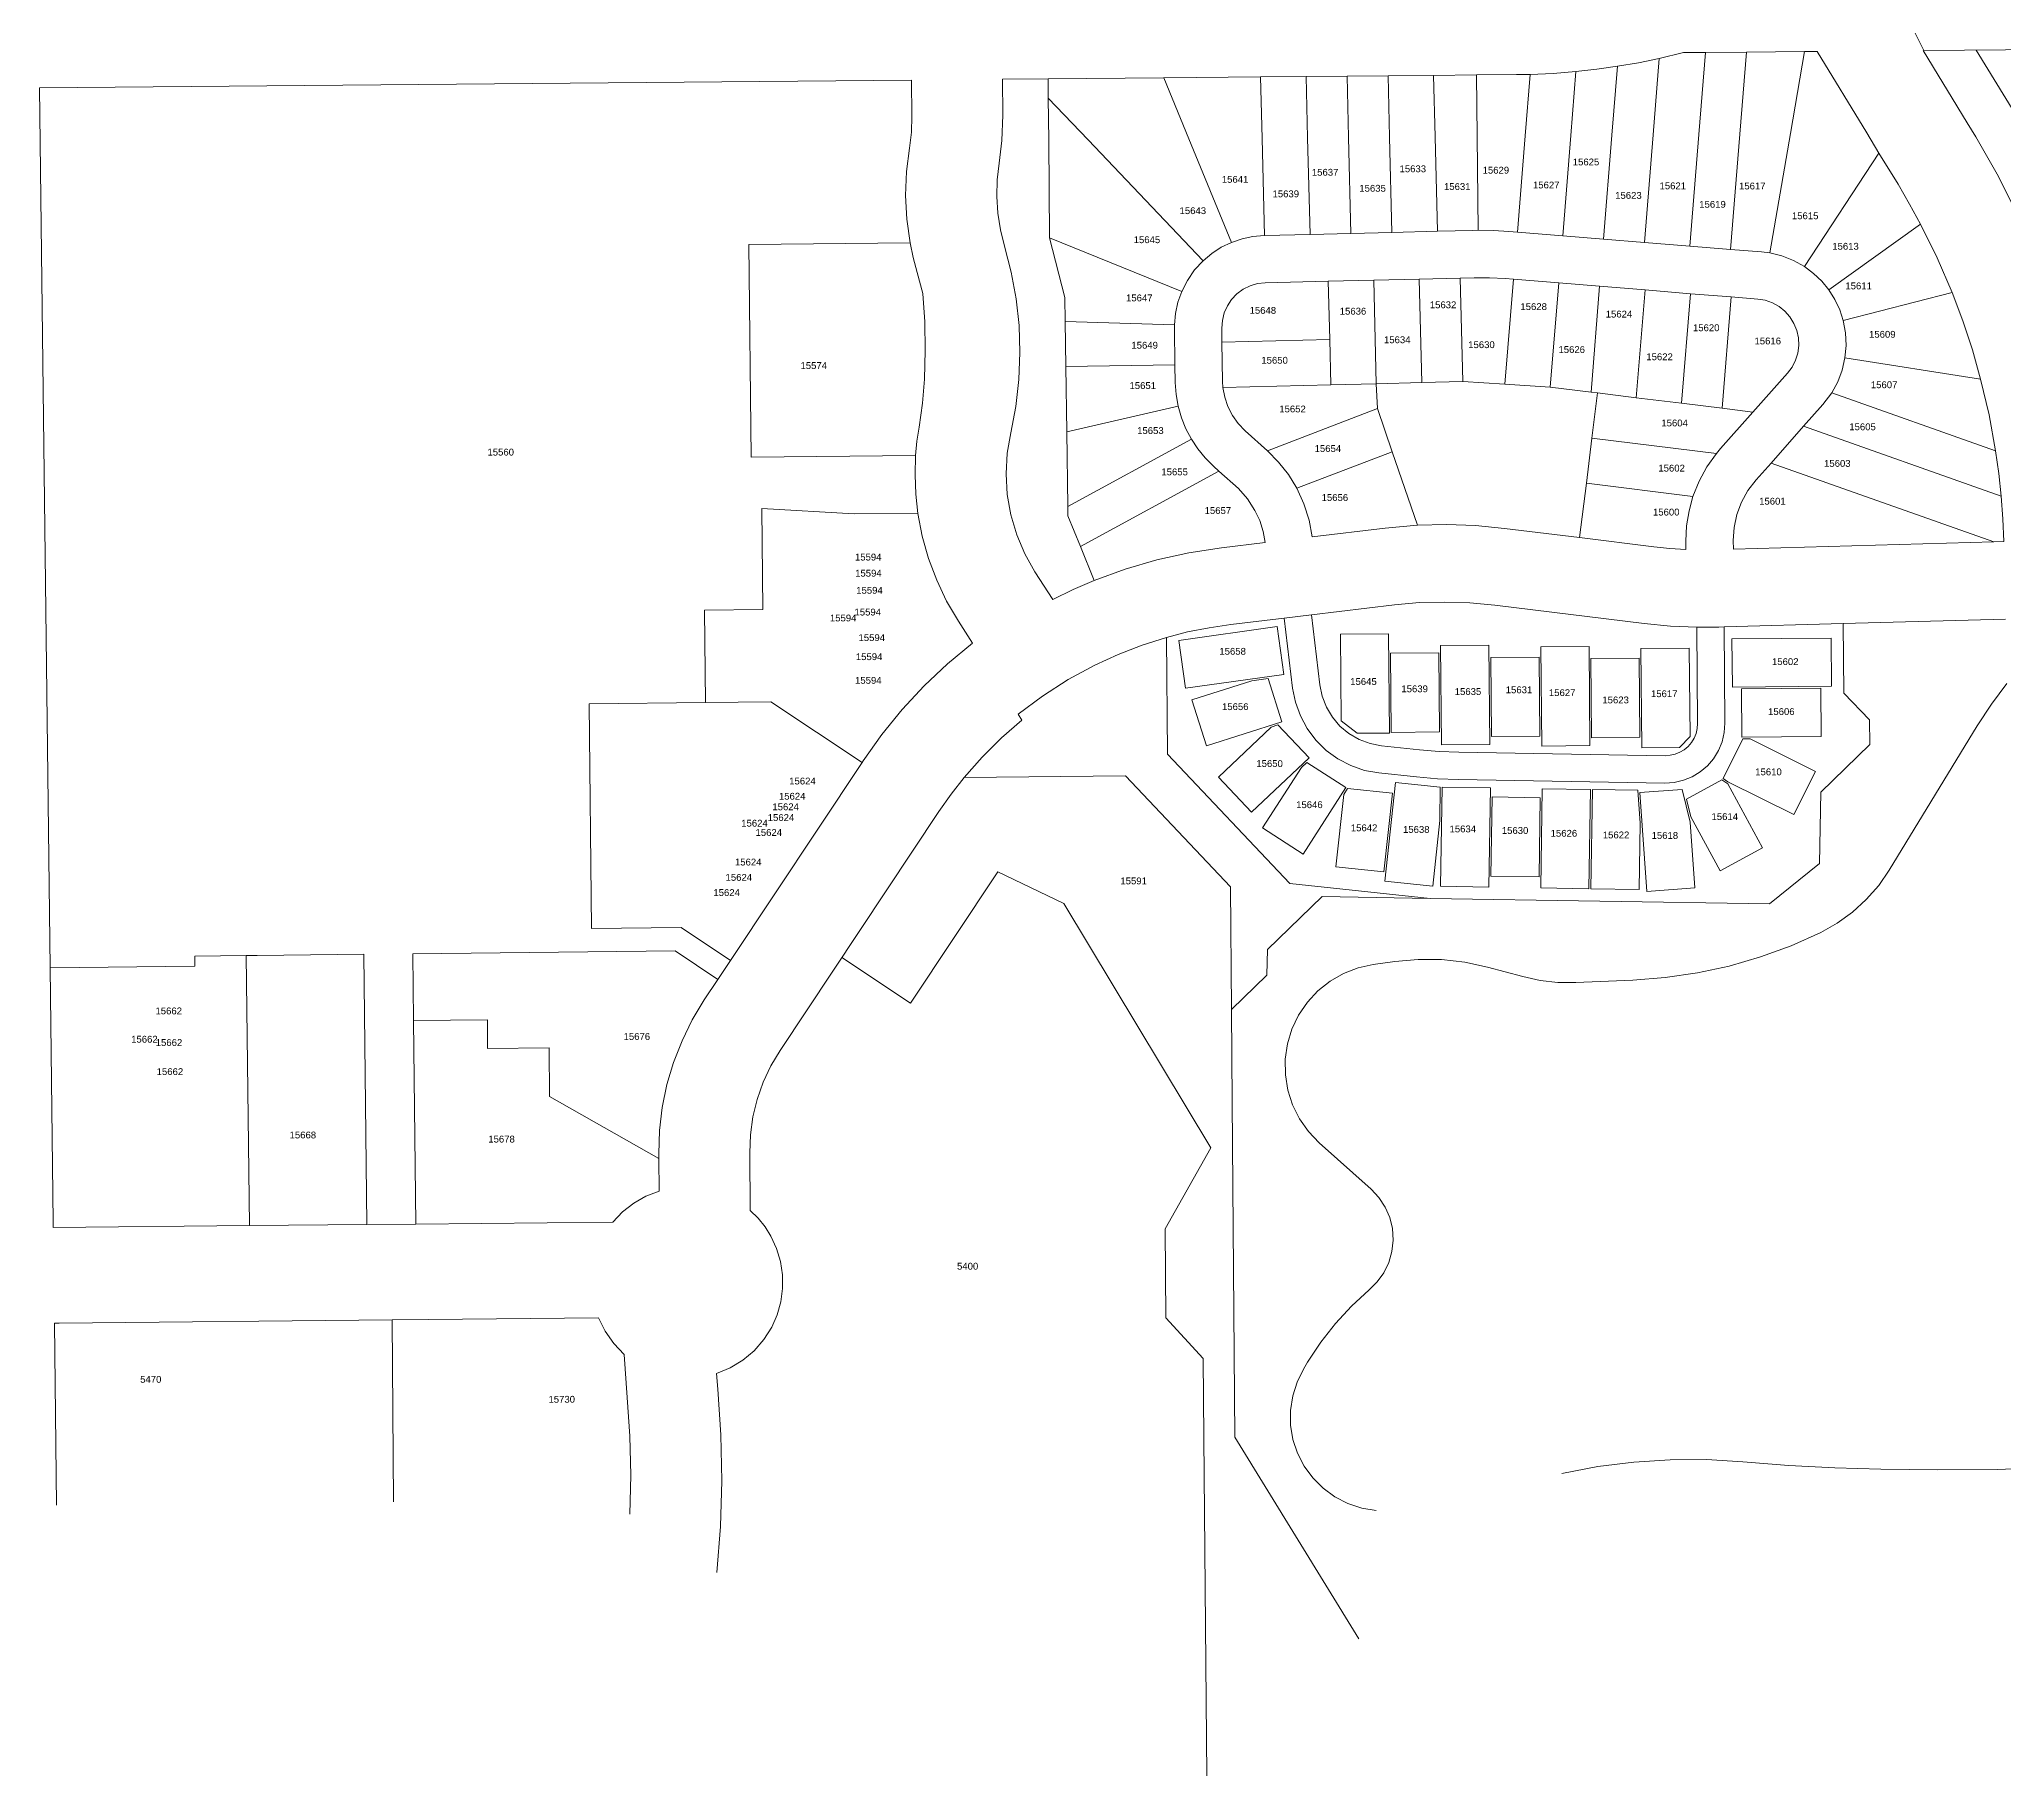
# Model space of a CAD drawing. Header units: feet. Extents: x 865220 to 2843432, y -2240498 to 970288.
# Drawn here: x 2838683 to 2840842, y 955979 to 957887 of the extents above; entities that cross this region are included whole.
import ezdxf
from ezdxf.enums import TextEntityAlignment as Align

# ---------------------------------------------------------------- set-up
doc = ezdxf.new("R2010")
doc.units = ezdxf.units.FT
doc.header["$LTSCALE"] = 0.015
doc.header["$MEASUREMENT"] = 0
doc.layers.add('Dakota County Addresses', color=7, linetype='Continuous')
doc.layers.add('Dakota County Parcels', color=7, linetype='Continuous')
doc.styles.add('Dimensions 100', font='arial.ttf')

# ---------------------------------------------------------------- blocks, each defined once
blk = doc.blocks.new('ACMAP_ANN_TEMPLATE_Dakota County Addresses')
at = {"layer": 'Dakota County Addresses', "style": 'Dimensions 100'}
blk.add_attdef('DakotaCountyAddress', text='', height=50, dxfattribs=at).set_placement((0, 0), align=Align.CENTER)

msp = doc.modelspace()

# ---------------------------------------------------------------- linework, layer by layer
at = {"layer": 'Dakota County Parcels', "lineweight": 5, "ltscale": 100}
for p, q in [((2840462.6, 957865.6), (2840489.1, 957872)), ((2840513.3, 957872.2), (2840489.1, 957872)), ((2840558.5, 957872.6), (2840513.3, 957872.2)), ((2840622, 957873.2), (2840558.5, 957872.6)), ((2840635.9, 957873.3), (2840622, 957873.2)), ((2840753.1, 957874.3), (2841250.3, 957878.8)), ((2840852.9, 957805.3), (2840810.5, 957874.8)), ((2840305.8, 957847.8), (2840320.7, 957848.1)), ((2839641.5, 957841.9), (2838683.5, 957833.3)), ((2838695.3, 956866.8), (2838683.5, 957833.3)), ((2839641.8, 957802.3), (2839641.5, 957841.9)), ((2839791.4, 957843.2), (2839741.4, 957842.8)), ((2839741.8, 957803.2), (2839741.4, 957842.8)), ((2839918.2, 957844.3), (2839791.4, 957843.2)), ((2839791.4, 957843.2), (2839791.6, 957822.1)), ((2840074.7, 957845.8), (2840024.7, 957845.3)), ((2840119.7, 957846.2), (2840074.7, 957845.8)), ((2840164.7, 957846.6), (2840119.7, 957846.2)), ((2840214.7, 957847), (2840164.7, 957846.6)), ((2840262, 957847.4), (2840214.7, 957847)), ((2840305.8, 957847.8), (2840262, 957847.4)), ((2839740.7, 957775.3), (2839741.8, 957803.2)), ((2839737.6, 957750.5), (2839740.7, 957775.3)), ((2840622.1, 957636.9), (2840703.8, 957761.7)), ((2840724.8, 957727.3), (2840703.8, 957761.7)), ((2840168.9, 957674.5), (2840218.9, 957675.7)), ((2840218.9, 957675.7), (2840257.8, 957676.7)), ((2840263.6, 957676.8), (2840257.8, 957676.7)), ((2840297.4, 957675.6), (2840306.7, 957674.8)), ((2840749.6, 957683.5), (2840648.8, 957611.3)), ((2839462.6, 957661.3), (2839639.7, 957663.2)), ((2839465.2, 957427.5), (2839462.6, 957661.3)), ((2839793, 957668.6), (2839938.1, 957609.5)), ((2839793, 957668.6), (2839809.6, 957603.1)), ((2840028.6, 957671.1), (2840029, 957671.1)), ((2840029, 957671.1), (2840079, 957672.3)), ((2840079, 957672.3), (2840123.9, 957673.4)), ((2840123.9, 957673.4), (2840168.9, 957674.5)), ((2840306.7, 957674.8), (2840356.5, 957670.8)), ((2840356.5, 957670.8), (2840401.4, 957667.1)), ((2840401.4, 957667.1), (2840446.2, 957663.5)), ((2840446.2, 957663.5), (2840496, 957659.5)), ((2840496, 957659.5), (2840540.9, 957655.8)), ((2840540.9, 957655.8), (2840574.9, 957653.1)), ((2840583.9, 957651.9), (2840574.9, 957653.1)), ((2839647.6, 957630.5), (2839653.6, 957607.5)), ((2840099, 957620.8), (2840029.9, 957619.1)), ((2840149, 957622), (2840099, 957620.8)), ((2840099, 957620.8), (2840100.6, 957557)), ((2840199, 957623.2), (2840149, 957622)), ((2840151.8, 957508.3), (2840149, 957622)), ((2840244, 957624.3), (2840199, 957623.2)), ((2840201.8, 957509.5), (2840199, 957623.2)), ((2840259.1, 957624.7), (2840244, 957624.3)), ((2840246.8, 957510.6), (2840244, 957624.3)), ((2840302.4, 957623), (2840293, 957507.7)), ((2840302.4, 957623), (2840293.2, 957623.8)), ((2840352.2, 957619), (2840302.4, 957623)), ((2840352.2, 957619), (2840342.9, 957504.6)), ((2840397, 957615.3), (2840352.2, 957619)), ((2840397, 957615.3), (2840387.6, 957499.1)), ((2840446.9, 957611.3), (2840397, 957615.3)), ((2840446.9, 957611.3), (2840437.3, 957492.9)), ((2840496.7, 957607.2), (2840446.9, 957611.3)), ((2839809.6, 957603.1), (2839810, 957576.6)), ((2840496.7, 957607.2), (2840486.9, 957486.8)), ((2840541.6, 957603.6), (2840496.7, 957607.2)), ((2840541.6, 957603.6), (2840531.6, 957481.3)), ((2840570.7, 957601.2), (2840541.6, 957603.6)), ((2840784.1, 957608.6), (2840664.5, 957577.7)), ((2839930.1, 957573.1), (2839810, 957576.6)), ((2839810, 957576.6), (2839810.7, 957527.1)), ((2839930.1, 957573.1), (2839930.1, 957568.6)), ((2839930.7, 957529), (2839930.1, 957568.6)), ((2839982.1, 957569.4), (2839982.3, 957554.1)), ((2840100.6, 957557), (2839982.3, 957554.1)), ((2839982.3, 957554.1), (2839983, 957510.6)), ((2840100.6, 957557), (2840101.8, 957507)), ((2839930.7, 957529), (2839810.7, 957527.1)), ((2839810.7, 957527.1), (2839811.8, 957455.4)), ((2839931, 957509.8), (2839930.7, 957529)), ((2840666.5, 957536.7), (2840815.5, 957513.2)), ((2839983, 957510.6), (2839983.4, 957504.1)), ((2840101.8, 957507), (2839983.4, 957504.1)), ((2840151.8, 957508.3), (2840101.8, 957507)), ((2840201.8, 957509.5), (2840151.8, 957508.3)), ((2840151.8, 957508.3), (2840153, 957481)), ((2840246.8, 957510.6), (2840201.8, 957509.5)), ((2840246.8, 957510.6), (2840293, 957507.7)), ((2840293, 957507.7), (2840342.9, 957504.6)), ((2840387.6, 957499.1), (2840342.9, 957504.6)), ((2840565.4, 957477.1), (2840603.4, 957519.9)), ((2839811.8, 957455.4), (2839934.2, 957483.5)), ((2840394.7, 957498.2), (2840387.6, 957499.1)), ((2840388.6, 957448.6), (2840394.7, 957498.2)), ((2840437.3, 957492.9), (2840394.7, 957498.2)), ((2840486.9, 957486.8), (2840437.3, 957492.9)), ((2840531.6, 957481.3), (2840486.9, 957486.8)), ((2840565.4, 957477.1), (2840531.6, 957481.3)), ((2840642.3, 957485.3), (2840621.1, 957461.5)), ((2840642.3, 957485.3), (2840652, 957498.3)), ((2840831.8, 957434.6), (2840652, 957498.3)), ((2840153, 957481), (2840032.2, 957434.6)), ((2840153, 957481), (2840169.2, 957433.6)), ((2840529.9, 957437.1), (2840565.4, 957477.1)), ((2840621.1, 957461.5), (2840585.3, 957421.2)), ((2840838, 957384.6), (2840621.1, 957461.5)), ((2839811.8, 957455.4), (2839813.1, 957373.4)), ((2839813.1, 957373.4), (2839948.8, 957447.2)), ((2840007.6, 957456.7), (2840032.2, 957434.6)), ((2840382.5, 957399), (2840388.6, 957448.6)), ((2840525.3, 957431.7), (2840388.6, 957448.6)), ((2839645.9, 957429.5), (2839465.2, 957427.5)), ((2839979, 957412.4), (2839972.9, 957417.9)), ((2840169.2, 957433.6), (2840064.5, 957393.4)), ((2840169.2, 957433.6), (2840197, 957352.8)), ((2840529.9, 957437.1), (2840525.3, 957431.7)), ((2840585.3, 957421.2), (2840568.8, 957402.6)), ((2840829.8, 957334.5), (2840585.3, 957421.2)), ((2839826.8, 957329.6), (2839979, 957412.4)), ((2840000.5, 957393.2), (2839979, 957412.4)), ((2840375.1, 957339.2), (2840382.5, 957399)), ((2840499.5, 957384.5), (2840382.5, 957399)), ((2839813.1, 957373.4), (2839813.2, 957363.1)), ((2839476.8, 957371.4), (2839578.4, 957365.4)), ((2839478.1, 957260.1), (2839476.8, 957371.4)), ((2839578.4, 957365.4), (2839648.4, 957365.9)), ((2839813.2, 957363.1), (2839826.8, 957329.6)), ((2840197, 957352.8), (2840161.5, 957349.7)), ((2839981.8, 957328.2), (2840029.7, 957333.9)), ((2840081.3, 957340.1), (2840161.5, 957349.7)), ((2840292.5, 957349.4), (2840375.1, 957339.2)), ((2840375.1, 957339.2), (2840456.5, 957329.2)), ((2840491.9, 957326.2), (2840491.8, 957335.5)), ((2840543.8, 957336), (2840543.9, 957326.4)), ((2840543.9, 957326.4), (2840829.8, 957334.5)), ((2840829.8, 957334.5), (2840841, 957334.8)), ((2839826.8, 957329.6), (2839842, 957292.1)), ((2839796.4, 957271.1), (2839776.9, 957301.5)), ((2840171.6, 957265.3), (2840080.5, 957254.4)), ((2839414.1, 957259.4), (2839478.1, 957260.1)), ((2839415.2, 957158.2), (2839414.1, 957259.4)), ((2839708.3, 957223.4), (2839692.8, 957247.5)), ((2840050.7, 957250.8), (2839991.9, 957243.8)), ((2840080.5, 957254.4), (2840050.7, 957250.8)), ((2840050.7, 957250.8), (2840059.9, 957174)), ((2840089.7, 957177.5), (2840080.5, 957254.4)), ((2840446.1, 957244.8), (2840282.1, 957265.1)), ((2840664.6, 957244.8), (2840533.7, 957241.1)), ((2840842.9, 957249.8), (2840664.6, 957244.8)), ((2840665.3, 957168.4), (2840664.6, 957244.8)), ((2839921.3, 957229.7), (2839922.4, 957101.4)), ((2840042.8, 957241.5), (2839934.8, 957226.3)), ((2839934.8, 957226.3), (2839942.2, 957173.9)), ((2840050.1, 957189), (2840042.8, 957241.5)), ((2840112.3, 957233.1), (2840165.3, 957233.6)), ((2840113.1, 957138.1), (2840112.3, 957233.1)), ((2840165.3, 957233.6), (2840166.2, 957124.6)), ((2840503.7, 957240.8), (2840528, 957240.9)), ((2840503.7, 957240.8), (2840504.6, 957135)), ((2840533.7, 957241.1), (2840528, 957240.9)), ((2840534.6, 957135.3), (2840533.7, 957241.1)), ((2840651.3, 957228.9), (2840542.3, 957228)), ((2840542.3, 957228), (2840542.8, 957175)), ((2840651.7, 957175.9), (2840651.3, 957228.9)), ((2840220.4, 957212.8), (2840167.5, 957212.3)), ((2840167.5, 957212.3), (2840168.2, 957125.3)), ((2840221.2, 957125.8), (2840220.4, 957212.8)), ((2840222.4, 957220.6), (2840275.4, 957221.1)), ((2840223.4, 957111.6), (2840222.4, 957220.6)), ((2840275.4, 957221.1), (2840276.3, 957112.1)), ((2840277.5, 957207.6), (2840330.5, 957208.1)), ((2840278.3, 957120.6), (2840277.5, 957207.6)), ((2840330.5, 957208.1), (2840331.3, 957121.1)), ((2840385.4, 957219.8), (2840332.4, 957219.3)), ((2840332.4, 957219.3), (2840333.4, 957110.3)), ((2840386.4, 957110.8), (2840385.4, 957219.8)), ((2840440.5, 957206.8), (2840387.5, 957206.4)), ((2840387.5, 957206.4), (2840388.3, 957119.4)), ((2840441.3, 957119.9), (2840440.5, 957206.8)), ((2840495.4, 957217.9), (2840442.4, 957217.5)), ((2840442.4, 957217.5), (2840443.4, 957108.5)), ((2840496.3, 957120.9), (2840495.4, 957217.9)), ((2839942.2, 957173.9), (2840050.1, 957189)), ((2839949.2, 957161.1), (2840015, 957182)), ((2840015, 957182), (2840033, 957184.6)), ((2840033, 957184.6), (2840048.2, 957137)), ((2839287.2, 957156.8), (2839415.2, 957158.2)), ((2839415.2, 957158.2), (2839486.9, 957158.9)), ((2839486.9, 957158.9), (2839587.1, 957092.3)), ((2839965.3, 957110.6), (2839949.2, 957161.1)), ((2840542.8, 957175), (2840651.7, 957175.9)), ((2840639.8, 957173.8), (2840552.8, 957173)), ((2840552.8, 957173), (2840553.3, 957120.1)), ((2840640.2, 957120.8), (2840639.8, 957173.8)), ((2840693.6, 957139.1), (2840665.3, 957168.4)), ((2839289.9, 956909.8), (2839287.2, 957156.8)), ((2839762.6, 957138.8), (2839758.5, 957145.2)), ((2840048.2, 957137), (2839965.3, 957110.6)), ((2840130.6, 957124.3), (2840113.1, 957138.1)), ((2840693.8, 957111.9), (2840693.6, 957139.1)), ((2840036.4, 957131.1), (2839978.4, 957076.2)), ((2840043.8, 957133.5), (2840036.4, 957131.1)), ((2840078, 957097.5), (2840043.8, 957133.5)), ((2840166.2, 957124.6), (2840130.6, 957124.3)), ((2840168.2, 957125.3), (2840221.2, 957125.8)), ((2840331.3, 957121.1), (2840278.3, 957120.6)), ((2840388.3, 957119.4), (2840441.3, 957119.9)), ((2840484.8, 957108.8), (2840496.3, 957120.9)), ((2840532.9, 957074.6), (2840554.5, 957118.1)), ((2840553.3, 957120.1), (2840640.2, 957120.8)), ((2840554.5, 957118.1), (2840562.4, 957118.1)), ((2840634, 957082.5), (2840562.4, 957118.1)), ((2840715.2, 956974.1), (2840811.8, 957132.4)), ((2839587.1, 957092.3), (2839588.2, 957093.9)), ((2839922.4, 957101.4), (2840056.9, 956959.4)), ((2840014.8, 957037.7), (2840078, 957097.5)), ((2840199.1, 957106.1), (2840157.6, 957110.6)), ((2840276.3, 957112.1), (2840223.4, 957111.6)), ((2840469.1, 957099.7), (2840242.5, 957103.5)), ((2840333.4, 957110.3), (2840386.4, 957110.8)), ((2840443.4, 957108.5), (2840484.8, 957108.8)), ((2840640, 957059.8), (2840693.8, 957111.9)), ((2839442.7, 956874.8), (2839587.1, 957092.3)), ((2839876.3, 957077.4), (2839699.1, 957075.9)), ((2839991.5, 956955.7), (2839876.3, 957077.4)), ((2839978.4, 957076.2), (2840014.8, 957037.7)), ((2840069.7, 957086.9), (2840026.7, 957020.3)), ((2840069.7, 957086.9), (2840075.5, 957092.4)), ((2840118.4, 957064.7), (2840075.5, 957092.4)), ((2840154.4, 957080.7), (2840195.9, 957076.3)), ((2840242, 957073.5), (2840468.6, 957069.7)), ((2840531.3, 957073.3), (2840492.4, 957052)), ((2840537.7, 957068.8), (2840531.3, 957073.3)), ((2840537.9, 957071.1), (2840532.9, 957074.6)), ((2840537.9, 957071.1), (2840610.4, 957035)), ((2840610.4, 957035), (2840634, 957082.5)), ((2840071.3, 956991.6), (2840118.4, 957064.7)), ((2840116, 957057.2), (2840107.5, 956977.6)), ((2840116, 957057.2), (2840120.2, 957063.8)), ((2840120.2, 957063.8), (2840169.4, 957058.5)), ((2840160.2, 956972), (2840169.4, 957058.5)), ((2840161.1, 956961.9), (2840172.7, 957070.2)), ((2840222.1, 957065), (2840172.7, 957070.2)), ((2840222.1, 957065), (2840221.5, 957028.6)), ((2840224.1, 957065.3), (2840222.3, 956956.3)), ((2840277.1, 957064.4), (2840224.1, 957065.3)), ((2840275.3, 956955.4), (2840277.1, 957064.4)), ((2840279, 957054.4), (2840277.5, 956967.4)), ((2840331.9, 957053.5), (2840279, 957054.4)), ((2840330.5, 956966.5), (2840331.9, 957053.5)), ((2840334.1, 957063.4), (2840332.3, 956954.5)), ((2840387.1, 957062.6), (2840334.1, 957063.4)), ((2840385.3, 956953.6), (2840387.1, 957062.6)), ((2840389.1, 957062.5), (2840387.3, 956953.6)), ((2840438.9, 957061.7), (2840389.1, 957062.5)), ((2840438.9, 957061.7), (2840441.5, 957025.5)), ((2840441.1, 957059.3), (2840487.7, 957062.6)), ((2840441.1, 957059.3), (2840448.8, 956950.6)), ((2840496.5, 957026.7), (2840487.7, 957062.6)), ((2840497.1, 957032.6), (2840492.4, 957052)), ((2840576.1, 956998.6), (2840537.7, 957068.8)), ((2840638.7, 956981.3), (2840640, 957059.8)), ((2839497.1, 956776), (2839671.5, 957038.5)), ((2840221.5, 957028.6), (2840213.8, 956956.2)), ((2840497.1, 957032.6), (2840529.6, 956973.2)), ((2840026.7, 957020.3), (2840071.3, 956991.6)), ((2840440.3, 956952.7), (2840441.5, 957025.5)), ((2840501.6, 956954.4), (2840496.5, 957026.7)), ((2840529.6, 956973.2), (2840576.1, 956998.6)), ((2839640.1, 956827.8), (2839736.1, 956972.3)), ((2839736.1, 956972.3), (2839808.8, 956937.3)), ((2840107.5, 956977.6), (2840160.2, 956972)), ((2840277.5, 956967.4), (2840330.5, 956966.5)), ((2840583.7, 956936.8), (2840638.7, 956981.3)), ((2839992.7, 956820.8), (2839991.5, 956955.7)), ((2840092.2, 956944.9), (2840032.2, 956886.9)), ((2840056.9, 956959.4), (2840210.9, 956943)), ((2840210.9, 956943), (2840092.2, 956944.9)), ((2840213.8, 956956.2), (2840161.1, 956961.9)), ((2840210.9, 956943), (2840583.7, 956936.8)), ((2840222.3, 956956.3), (2840275.3, 956955.4)), ((2840332.3, 956954.5), (2840385.3, 956953.6)), ((2840387.3, 956953.6), (2840440.3, 956952.7)), ((2840448.8, 956950.6), (2840501.6, 956954.4)), ((2839808.8, 956937.3), (2839970.2, 956669)), ((2839388.4, 956910.9), (2839289.9, 956909.8)), ((2839442.7, 956874.8), (2839388.4, 956910.9)), ((2838854.2, 956879.5), (2838910.6, 956880.1)), ((2838854.4, 956868.6), (2838854.2, 956879.5)), ((2838910.6, 956880.1), (2838914.3, 956583.5)), ((2839043, 956584.7), (2839039.7, 956881.6)), ((2839093.7, 956882.2), (2839381.7, 956885.3)), ((2839094.5, 956808.7), (2839093.7, 956882.2)), ((2839381.7, 956885.3), (2839428.8, 956854)), ((2839564.7, 956877.9), (2839640.1, 956827.8)), ((2840032.2, 956886.9), (2840031.7, 956858.6)), ((2838854.4, 956868.6), (2838695.3, 956866.8)), ((2838698.7, 956587.4), (2838695.3, 956866.8)), ((2839428.8, 956854), (2839442.7, 956874.8)), ((2840031.7, 956858.6), (2839992.7, 956820.8)), ((2840172, 956873.7), (2840148.3, 956870.3)), ((2840312.8, 956857), (2840274, 956867.5)), ((2839413.8, 956831.4), (2839428.8, 956854)), ((2840433.5, 956853.1), (2840370.9, 956850.5)), ((2839992.7, 956820.8), (2839993.5, 956719.1)), ((2839094.5, 956808.7), (2839175.5, 956809.5)), ((2839096.9, 956585.2), (2839094.5, 956808.7)), ((2839175.5, 956809.5), (2839175.8, 956778.1)), ((2839175.8, 956778.1), (2839243.3, 956778.8)), ((2839243.3, 956778.8), (2839243.9, 956725.2)), ((2839243.9, 956725.2), (2839363.7, 956657.4)), ((2839993.5, 956719.1), (2839996.6, 956351)), ((2839363.7, 956657.4), (2839363.7, 956662.5)), ((2839464.3, 956600.1), (2839463.7, 956663.4)), ((2839970.2, 956669), (2839919.8, 956579.9)), ((2840089, 956674.6), (2840146, 956623.5)), ((2839363.7, 956657.4), (2839364.1, 956621.5)), ((2838698.8, 956581.4), (2838698.7, 956587.4)), ((2838914.3, 956583.5), (2838698.8, 956581.4)), ((2839043, 956584.7), (2838914.3, 956583.5)), ((2839096.9, 956585.2), (2839043, 956584.7)), ((2839313.5, 956587.3), (2839096.9, 956585.2)), ((2839919.8, 956579.9), (2839920.6, 956482.1)), ((2838700.1, 956476.4), (2838705.1, 956476.4)), ((2838702.5, 956276.4), (2838700.1, 956476.4)), ((2838705.1, 956476.4), (2839070.9, 956480)), ((2839070.9, 956480), (2839110.8, 956480.4)), ((2839070.9, 956480), (2839072.5, 956280)), ((2839110.8, 956480.4), (2839297.6, 956482.1)), ((2839920.6, 956482.1), (2839961.8, 956437.4)), ((2839329.2, 956394.8), (2839325.9, 956442.1)), ((2840076.4, 956433.6), (2840071.9, 956426)), ((2839428.7, 956403.9), (2839427.3, 956421.2)), ((2839996.6, 956351), (2840132.5, 956129.7)), ((2840705.9, 956316.1), (2840768.2, 956315.2))]:
    msp.add_line(p, q, dxfattribs=at)
for points in [[(2840728.8, 957927.6), (2840740.1, 957900.6), (2840753.1, 957874.3)], [(2840513.3, 957872.2), (2840506, 957782.1), (2840496, 957659.5)], [(2840558.5, 957872.6), (2840551.2, 957782.5), (2840540.9, 957655.8)], [(2840583.9, 957651.9), (2840606.5, 957783), (2840622, 957873.2)], [(2840703.8, 957761.7), (2840690.4, 957783.8), (2840635.9, 957873.3)], [(2840810.2, 957779.3), (2840800.8, 957794.8), (2840752.3, 957874.3)], [(2840320.7, 957848.1), (2840315.2, 957780.4), (2840306.7, 957674.8)], [(2840320.7, 957848.1), (2840346, 957849.2), (2840371.1, 957851.2)], [(2840371.1, 957851.2), (2840365.4, 957780.9), (2840356.5, 957670.8)], [(2840371.1, 957851.2), (2840394, 957853.8), (2840416.8, 957857)], [(2840416.8, 957857), (2840410.6, 957781.3), (2840401.4, 957667.1)], [(2840416.8, 957857), (2840439.7, 957860.9), (2840462.6, 957865.6)], [(2840462.6, 957865.6), (2840455.8, 957781.7), (2840446.2, 957663.5)], [(2840024.7, 957845.3), (2839918.3, 957844.3), (2839918.2, 957844.3)], [(2839918.2, 957844.3), (2839918.3, 957844.1), (2839945.9, 957777.1), (2839992.6, 957663.5)], [(2840024.7, 957845.3), (2840026.4, 957777.8), (2840029, 957671.1)], [(2840074.7, 957845.8), (2840076.4, 957778.3), (2840079, 957672.3)], [(2840119.7, 957846.2), (2840121.4, 957778.7), (2840123.9, 957673.4)], [(2840164.7, 957846.6), (2840166.4, 957779.1), (2840168.9, 957674.5)], [(2840214.7, 957847), (2840216.4, 957779.5), (2840218.9, 957675.7)], [(2840262, 957847.4), (2840262.6, 957779.9), (2840263.6, 957676.8)], [(2839791.6, 957822.1), (2839792, 957775.7), (2839793, 957668.6)], [(2839961.5, 957643.3), (2839835.4, 957776.1), (2839791.6, 957822.1)], [(2839639, 957767.2), (2839641.2, 957784.7), (2839641.8, 957802.3)], [(2839639.7, 957663.2), (2839636.2, 957689.1), (2839634.9, 957715.2), (2839635.8, 957741.3), (2839639, 957767.2)], [(2840941.1, 957331.6), (2840938.8, 957378.7), (2840934.1, 957425.7), (2840926.9, 957472.3), (2840917.2, 957518.5), (2840905.2, 957564.1), (2840890.7, 957609), (2840874, 957653.1), (2840854.9, 957696.3), (2840833.6, 957738.4), (2840810.2, 957779.3)], [(2839743.4, 957659.4), (2839738.9, 957677.3), (2839736, 957695.5), (2839734.9, 957713.9), (2839735.4, 957732.3), (2839737.6, 957750.5)], [(2840749.6, 957683.5), (2840737.5, 957705.6), (2840724.8, 957727.3)], [(2840297.4, 957675.6), (2840280.5, 957676.6), (2840263.6, 957676.8)], [(2840784.1, 957608.6), (2840767.8, 957646.5), (2840749.6, 957683.5)], [(2839639.7, 957663.2), (2839643.2, 957646.8), (2839647.6, 957630.5)], [(2839750.3, 957454.3), (2839755.8, 957483.4), (2839759.2, 957512.9), (2839760.4, 957542.5), (2839759.4, 957572.1), (2839756.2, 957601.6), (2839750.9, 957630.8), (2839743.4, 957659.4)], [(2839992.6, 957663.5), (2839981.5, 957658.1), (2839971, 957651.3), (2839961.5, 957643.3)], [(2840028.6, 957671.1), (2840016.3, 957670), (2840004.3, 957667.5), (2839992.6, 957663.5)], [(2839961.5, 957643.3), (2839952.2, 957633.2), (2839944.3, 957621.8), (2839938.1, 957609.5)], [(2840622.1, 957636.9), (2840610.1, 957643.6), (2840597.3, 957648.7), (2840583.9, 957651.9)], [(2840648.8, 957611.3), (2840641, 957620.9), (2840632, 957629.5), (2840622.1, 957636.9)], [(2840029.9, 957619.1), (2840021.4, 957618.2), (2840013.3, 957615.8), (2840005.7, 957612), (2839998.8, 957607), (2839992.9, 957600.9), (2839988.2, 957593.8), (2839984.8, 957586.1), (2839982.7, 957577.8), (2839982.1, 957569.4)], [(2840293.2, 957623.8), (2840276.2, 957624.7), (2840259.1, 957624.7)], [(2840664.5, 957577.7), (2840660.7, 957589.5), (2840655.4, 957600.7), (2840648.8, 957611.3)], [(2839655.6, 957513.3), (2839656.5, 957544.7), (2839655.8, 957576.2), (2839653.6, 957607.5)], [(2839938.1, 957609.5), (2839933.9, 957597.7), (2839931.3, 957585.5), (2839930.1, 957573.1)], [(2840603.4, 957519.9), (2840608.4, 957526.6), (2840612.2, 957534), (2840614.6, 957542), (2840615.7, 957550.2), (2840615.4, 957558.6), (2840613.6, 957566.7), (2840610.5, 957574.5), (2840606.1, 957581.6), (2840600.6, 957587.8), (2840594.1, 957593.1), (2840586.8, 957597.1), (2840579, 957599.9), (2840570.7, 957601.2)], [(2840815.5, 957513.2), (2840806.4, 957545.5), (2840795.9, 957577.3), (2840784.1, 957608.6)], [(2840666.5, 957536.7), (2840667.7, 957550.4), (2840667.1, 957564.2), (2840664.5, 957577.7)], [(2840652, 957498.3), (2840658.6, 957510.4), (2840663.5, 957523.3), (2840666.5, 957536.7)], [(2839649.6, 957460.7), (2839653.4, 957486.9), (2839655.6, 957513.3)], [(2839931, 957509.8), (2839931.9, 957496.6), (2839934.2, 957483.5)], [(2839983.4, 957504.1), (2839985.3, 957493.4), (2839988.7, 957483.1), (2839993.7, 957473.4), (2840000, 957464.5), (2840007.6, 957456.7)], [(2840831.8, 957434.6), (2840824.7, 957474.1), (2840815.5, 957513.2)], [(2839934.2, 957483.5), (2839937.8, 957470.9), (2839942.7, 957458.8), (2839948.8, 957447.2)], [(2839645.9, 957429.5), (2839647.3, 957445.1), (2839649.6, 957460.7)], [(2839776.9, 957301.5), (2839765.7, 957321.3), (2839756.9, 957342.2), (2839750.5, 957364.1), (2839746.5, 957386.5), (2839745.2, 957409.2), (2839746.5, 957431.9), (2839750.3, 957454.3)], [(2839948.8, 957447.2), (2839955.8, 957436.6), (2839963.9, 957426.9), (2839972.9, 957417.9)], [(2839648.4, 957365.9), (2839646.1, 957387.1), (2839645.2, 957408.3), (2839645.9, 957429.5)], [(2840064.5, 957393.4), (2840055.4, 957408.4), (2840044.5, 957422.2), (2840032.2, 957434.6)], [(2840525.3, 957431.7), (2840514.8, 957417), (2840506.2, 957401.2), (2840499.5, 957384.5)], [(2840838, 957384.6), (2840835.3, 957409.6), (2840831.8, 957434.6)], [(2840568.8, 957402.6), (2840559.9, 957391), (2840552.9, 957378.3), (2840547.8, 957364.7), (2840544.7, 957350.5), (2840543.8, 957336)], [(2840018.5, 957369.2), (2840010.4, 957381.9), (2840000.5, 957393.2)], [(2840081.3, 957340.1), (2840078, 957358.5), (2840072.3, 957376.4), (2840064.5, 957393.4)], [(2840499.5, 957384.5), (2840495.2, 957368.5), (2840492.6, 957352.1), (2840491.8, 957335.5)], [(2840841, 957334.8), (2840839.9, 957359.7), (2840838, 957384.6)], [(2839692.8, 957247.5), (2839679.9, 957269.5), (2839669, 957292.5), (2839660.1, 957316.4), (2839653.2, 957340.9), (2839648.4, 957365.9)], [(2840029.7, 957333.9), (2840027.4, 957346.1), (2840023.7, 957358), (2840018.5, 957369.2)], [(2840292.5, 957349.4), (2840260.8, 957352.4), (2840228.9, 957353.5), (2840197, 957352.8)], [(2839981.8, 957328.2), (2839946, 957322.7), (2839910.7, 957314.8), (2839876, 957304.6), (2839842, 957292.1)], [(2840456.5, 957329.2), (2840474.2, 957327.3), (2840491.9, 957326.2)], [(2839842, 957292.1), (2839819, 957282.1), (2839796.4, 957271.1)], [(2840282.1, 957265.1), (2840254.5, 957267.7), (2840226.9, 957268.5), (2840199.2, 957267.8), (2840171.6, 957265.3)], [(2839991.9, 957243.8), (2839968.1, 957240.3), (2839944.6, 957235.6), (2839921.3, 957229.7)], [(2840446.1, 957244.8), (2840474.8, 957242), (2840503.7, 957240.8)], [(2839588.2, 957093.9), (2839608.7, 957122.8), (2839631.1, 957150.3), (2839655.2, 957176.3), (2839681, 957200.7), (2839708.3, 957223.4)], [(2839842.6, 957199.2), (2839868.2, 957211), (2839894.5, 957221.1), (2839921.3, 957229.7)], [(2839758.5, 957145.2), (2839785.2, 957165.2), (2839813.3, 957183.3), (2839842.6, 957199.2)], [(2840811.8, 957132.4), (2840827.4, 957156.3), (2840844.4, 957179.1)], [(2840059.9, 957174), (2840063, 957158.4), (2840068.4, 957143.4), (2840075.9, 957129.4), (2840085.4, 957116.6), (2840096.7, 957105.5), (2840109.6, 957096.1), (2840123.7, 957088.8), (2840138.7, 957083.6), (2840154.4, 957080.7)], [(2840089.7, 957177.5), (2840092.3, 957164.9), (2840097, 957153), (2840103.6, 957141.9), (2840111.9, 957132.2), (2840121.8, 957124), (2840132.9, 957117.5), (2840144.9, 957113), (2840157.6, 957110.6)], [(2839699.1, 957075.9), (2839718.9, 957098.2), (2839740, 957119.2), (2839762.6, 957138.8)], [(2840468.6, 957069.7), (2840478.9, 957070.4), (2840489, 957072.7), (2840498.6, 957076.5), (2840507.5, 957081.9), (2840515.4, 957088.6), (2840522.2, 957096.4), (2840527.6, 957105.3), (2840531.5, 957114.9), (2840533.9, 957125), (2840534.6, 957135.3)], [(2840469.1, 957099.7), (2840474.6, 957100.1), (2840480.1, 957101.3), (2840485.2, 957103.4), (2840490, 957106.3), (2840494.3, 957109.9), (2840497.9, 957114.1), (2840500.8, 957118.9), (2840503, 957124), (2840504.2, 957129.5), (2840504.6, 957135)], [(2840199.1, 957106.1), (2840220.8, 957104.3), (2840242.5, 957103.5)], [(2839671.5, 957038.5), (2839684.8, 957057.6), (2839699.1, 957075.9)], [(2840195.9, 957076.3), (2840218.9, 957074.4), (2840242, 957073.5)], [(2840715.2, 956974.1), (2840703.5, 956957.1), (2840689.9, 956941.6), (2840674.7, 956927.7), (2840657.9, 956915.6), (2840639.9, 956905.5)], [(2840639.9, 956905.5), (2840607.3, 956890.9), (2840573.7, 956878.6), (2840539.4, 956868.6), (2840504.5, 956861), (2840469.1, 956855.9), (2840433.5, 956853.1)], [(2838910.6, 956880.1), (2838922.7, 956880.3), (2839039.7, 956881.6)], [(2840148.3, 956870.3), (2840131.7, 956866.6), (2840115.8, 956860.4), (2840101, 956851.9), (2840087.7, 956841.3), (2840076.1, 956828.8), (2840066.5, 956814.7), (2840059.2, 956799.4), (2840054.2, 956783.1), (2840051.8, 956766.2), (2840052, 956749.2), (2840054.7, 956732.4), (2840059.9, 956716.1), (2840067.4, 956700.9), (2840077.2, 956687), (2840089, 956674.6)], [(2840274, 956867.5), (2840248.9, 956872.9), (2840223.3, 956875.8), (2840197.6, 956876), (2840172, 956873.7)], [(2840370.9, 956850.5), (2840351.3, 956850.7), (2840331.9, 956852.8), (2840312.8, 956857)], [(2839363.7, 956662.5), (2839364.5, 956688), (2839367.5, 956713.4), (2839372.7, 956738.4), (2839379.9, 956762.8), (2839389.3, 956786.6), (2839400.6, 956809.5), (2839413.8, 956831.4)], [(2839463.7, 956663.4), (2839464.5, 956683.3), (2839467.2, 956702.9), (2839471.9, 956722.2), (2839478.5, 956741), (2839486.9, 956759), (2839497.1, 956776)], [(2839364.1, 956621.5), (2839349.7, 956615.8), (2839336.3, 956608.1), (2839324.1, 956598.6), (2839313.5, 956587.3)], [(2840146, 956623.5), (2840154.6, 956614.3), (2840161.5, 956603.8), (2840166.5, 956592.3), (2840169.5, 956580.2), (2840170.3, 956567.7), (2840169, 956555.2), (2840165.6, 956543.1), (2840160.2, 956531.8), (2840152.9, 956521.6), (2840144, 956512.8)], [(2839464.3, 956600.1), (2839472.9, 956591.6), (2839480.5, 956582.1), (2839486.9, 956571.9)], [(2839486.9, 956571.9), (2839493.2, 956558.4), (2839497.5, 956544.2), (2839499.7, 956529.5), (2839499.8, 956514.6), (2839497.8, 956499.8), (2839493.8, 956485.5), (2839487.8, 956471.9)], [(2840144, 956512.8), (2840124.7, 956495.2), (2840106.9, 956476.1), (2840090.8, 956455.5), (2840076.4, 956433.6)], [(2839325.9, 956442.1), (2839314.4, 956453.9), (2839304.9, 956467.4), (2839297.6, 956482.1)], [(2839487.8, 956471.9), (2839479.1, 956458.3), (2839468.5, 956446.1), (2839456.1, 956435.7), (2839442.3, 956427.4), (2839427.3, 956421.2)], [(2839965.6, 955979.3), (2839962.5, 956350.7), (2839961.8, 956437.4)], [(2840071.9, 956426), (2840064.8, 956411.7), (2840060, 956396.4), (2840057.6, 956380.5), (2840057.7, 956364.5), (2840060.3, 956348.7), (2840065.4, 956333.5), (2840072.7, 956319.2), (2840082.1, 956306.3), (2840093.5, 956295), (2840106.4, 956285.6), (2840120.7, 956278.3), (2840135.9, 956273.3), (2840151.8, 956270.7)], [(2839427.6, 956202.6), (2839431.5, 956252.9), (2839433, 956303.2), (2839432.1, 956353.6), (2839428.7, 956403.9)], [(2839332.1, 956266.5), (2839333.1, 956309.3), (2839332.1, 956352.1), (2839329.2, 956394.8)], [(2840768.2, 956315.2), (2840833.6, 956315.5), (2840898.9, 956318.2), (2840964.1, 956323.3), (2841029.1, 956330.7), (2841093.7, 956340.4), (2841158, 956352.5), (2841221.7, 956366.8), (2841285, 956383.5)], [(2840355.6, 956311.3), (2840394.9, 956318.8), (2840434.6, 956323.8), (2840474.5, 956326.4), (2840514.5, 956326.5), (2840554.4, 956324)], [(2840554.4, 956324), (2840604.8, 956320.1), (2840655.3, 956317.4), (2840705.9, 956316.1)]]:
    msp.add_lwpolyline(points, dxfattribs=at)

# ---------------------------------------------------------------- block references
at = {"layer": 'Dakota County Addresses', "lineweight": 5, "ltscale": 100, "xscale": 0.15, "yscale": 0.15, "zscale": 0.15}
for p, values in [((2840095.6, 957736.8), {'DakotaCountyAddress': '15637'}), ((2840191.9, 957740.6), {'DakotaCountyAddress': '15633'}), ((2840283.1, 957739.1), {'DakotaCountyAddress': '15629'}), ((2840382.1, 957748.1), {'DakotaCountyAddress': '15625'}), ((2839996.7, 957729), {'DakotaCountyAddress': '15641'}), ((2840052.4, 957713.1), {'DakotaCountyAddress': '15639'}), ((2840147.7, 957719.2), {'DakotaCountyAddress': '15635'}), ((2840240.7, 957721.1), {'DakotaCountyAddress': '15631'}), ((2840338.4, 957722.8), {'DakotaCountyAddress': '15627'}), ((2840428.7, 957711.4), {'DakotaCountyAddress': '15623'}), ((2840477.4, 957721.9), {'DakotaCountyAddress': '15621'}), ((2840564.7, 957721.7), {'DakotaCountyAddress': '15617'}), ((2839950.3, 957694.6), {'DakotaCountyAddress': '15643'}), ((2840521, 957701.6), {'DakotaCountyAddress': '15619'}), ((2840622.8, 957689), {'DakotaCountyAddress': '15615'}), ((2839899.9, 957662.7), {'DakotaCountyAddress': '15645'}), ((2840667.1, 957655.5), {'DakotaCountyAddress': '15613'}), ((2840681.5, 957612), {'DakotaCountyAddress': '15611'}), ((2839891.5, 957598.8), {'DakotaCountyAddress': '15647'}), ((2840027.2, 957585.1), {'DakotaCountyAddress': '15648'}), ((2840126.2, 957584.2), {'DakotaCountyAddress': '15636'}), ((2840225.1, 957591.2), {'DakotaCountyAddress': '15632'}), ((2840324.6, 957589.2), {'DakotaCountyAddress': '15628'}), ((2840418.3, 957581), {'DakotaCountyAddress': '15624'}), ((2840514.1, 957566), {'DakotaCountyAddress': '15620'}), ((2839897.4, 957546.8), {'DakotaCountyAddress': '15649'}), ((2840174.8, 957552.8), {'DakotaCountyAddress': '15634'}), ((2840267.3, 957547.4), {'DakotaCountyAddress': '15630'}), ((2840366.4, 957542.1), {'DakotaCountyAddress': '15626'}), ((2840581.7, 957551.5), {'DakotaCountyAddress': '15616'}), ((2840707.5, 957558.8), {'DakotaCountyAddress': '15609'}), ((2839534, 957524.5), {'DakotaCountyAddress': '15574'}), ((2840040.1, 957530.3), {'DakotaCountyAddress': '15650'}), ((2840462.9, 957534.1), {'DakotaCountyAddress': '15622'}), ((2839895.3, 957502.5), {'DakotaCountyAddress': '15651'}), ((2840709.5, 957503.4), {'DakotaCountyAddress': '15607'}), ((2840059.8, 957476.8), {'DakotaCountyAddress': '15652'}), ((2839903.7, 957453.1), {'DakotaCountyAddress': '15653'}), ((2840479.4, 957461.4), {'DakotaCountyAddress': '15604'}), ((2840685.8, 957457.2), {'DakotaCountyAddress': '15605'}), ((2840098.6, 957433.3), {'DakotaCountyAddress': '15654'}), ((2839190.2, 957429.4), {'DakotaCountyAddress': '15560'}), ((2840476.1, 957411.8), {'DakotaCountyAddress': '15602'}), ((2840658.1, 957417), {'DakotaCountyAddress': '15603'}), ((2839930.3, 957407.7), {'DakotaCountyAddress': '15655'}), ((2840106.3, 957379.5), {'DakotaCountyAddress': '15656'}), ((2840586.8, 957375.5), {'DakotaCountyAddress': '15601'}), ((2839977.8, 957365.2), {'DakotaCountyAddress': '15657'}), ((2840470.2, 957363.5), {'DakotaCountyAddress': '15600'}), ((2839593.8, 957314.1), {'DakotaCountyAddress': '15594'}), ((2839594, 957296.4), {'DakotaCountyAddress': '15594'}), ((2839595.2, 957277.6), {'DakotaCountyAddress': '15594'}), ((2839566.3, 957247.2), {'DakotaCountyAddress': '15594'}), ((2839593.3, 957253.7), {'DakotaCountyAddress': '15594'}), ((2839597.7, 957225.6), {'DakotaCountyAddress': '15594'}), ((2839594.8, 957204.7), {'DakotaCountyAddress': '15594'}), ((2839994, 957210.6), {'DakotaCountyAddress': '15658'}), ((2840600.9, 957199.3), {'DakotaCountyAddress': '15602'}), ((2839593.9, 957178.7), {'DakotaCountyAddress': '15594'}), ((2840137.7, 957177.4), {'DakotaCountyAddress': '15645'}), ((2839996.9, 957149.8), {'DakotaCountyAddress': '15656'}), ((2840193.9, 957169.4), {'DakotaCountyAddress': '15639'}), ((2840252.5, 957166.4), {'DakotaCountyAddress': '15635'}), ((2840308.5, 957168.3), {'DakotaCountyAddress': '15631'}), ((2840355.9, 957165.2), {'DakotaCountyAddress': '15627'}), ((2840414.6, 957157.2), {'DakotaCountyAddress': '15623'}), ((2840468, 957164), {'DakotaCountyAddress': '15617'}), ((2840596.6, 957144.4), {'DakotaCountyAddress': '15606'}), ((2840034.6, 957087.3), {'DakotaCountyAddress': '15650'}), ((2839521.6, 957068.1), {'DakotaCountyAddress': '15624'}), ((2840582.5, 957078.2), {'DakotaCountyAddress': '15610'}), ((2839510.3, 957051.4), {'DakotaCountyAddress': '15624'}), ((2840078.3, 957042.1), {'DakotaCountyAddress': '15646'}), ((2839468.9, 957021.8), {'DakotaCountyAddress': '15624'}), ((2839498, 957028), {'DakotaCountyAddress': '15624'}), ((2839503.1, 957039.8), {'DakotaCountyAddress': '15624'}), ((2840534.5, 957029), {'DakotaCountyAddress': '15614'}), ((2839484.6, 957011.6), {'DakotaCountyAddress': '15624'}), ((2840138.4, 957016.7), {'DakotaCountyAddress': '15642'}), ((2840195.7, 957014.9), {'DakotaCountyAddress': '15638'}), ((2840246.8, 957015.5), {'DakotaCountyAddress': '15634'}), ((2840304.2, 957013.8), {'DakotaCountyAddress': '15630'}), ((2840357.8, 957010.7), {'DakotaCountyAddress': '15626'}), ((2840415.1, 957008.9), {'DakotaCountyAddress': '15622'}), ((2840468.7, 957008.3), {'DakotaCountyAddress': '15618'}), ((2839462, 956979.1), {'DakotaCountyAddress': '15624'}), ((2839451.7, 956962.3), {'DakotaCountyAddress': '15624'}), ((2839885.3, 956958.4), {'DakotaCountyAddress': '15591'}), ((2839438.3, 956945.6), {'DakotaCountyAddress': '15624'}), ((2838825.6, 956815.6), {'DakotaCountyAddress': '15662'}), ((2838798.9, 956784.5), {'DakotaCountyAddress': '15662'}), ((2839339.7, 956787.5), {'DakotaCountyAddress': '15676'}), ((2838825.9, 956780.9), {'DakotaCountyAddress': '15662'}), ((2838826.9, 956748.9), {'DakotaCountyAddress': '15662'}), ((2838972.9, 956679.3), {'DakotaCountyAddress': '15668'}), ((2839191.1, 956674.8), {'DakotaCountyAddress': '15678'}), ((2839703, 956535.2), {'DakotaCountyAddress': '5400'}), ((2838805.9, 956410.9), {'DakotaCountyAddress': '5470'}), ((2839257.2, 956389), {'DakotaCountyAddress': '15730'})]:
    msp.add_blockref('ACMAP_ANN_TEMPLATE_Dakota County Addresses', p, dxfattribs=at).add_auto_attribs(values)

doc.saveas('drawing.dxf')
